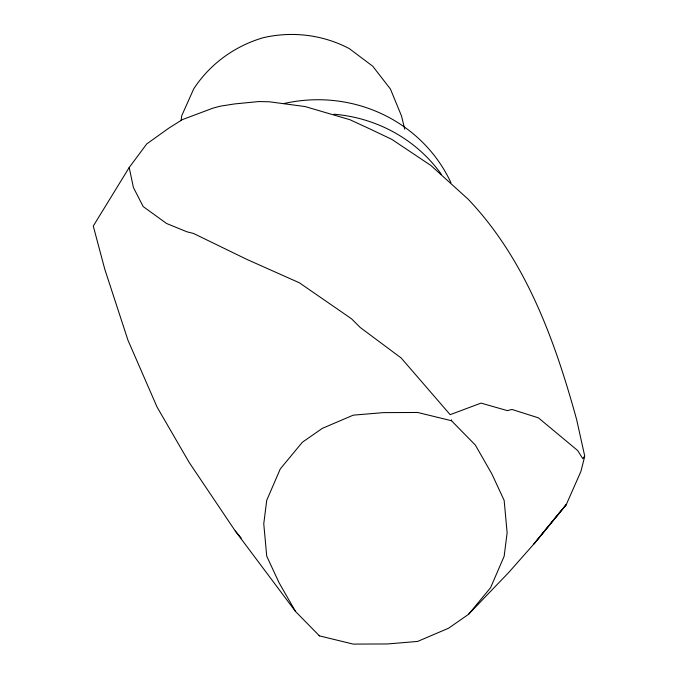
<?xml version="1.0" encoding="UTF-8"?>
<svg xmlns="http://www.w3.org/2000/svg" width="678" height="678" viewBox="0 0 678 678"><rect width="100%" height="100%" fill="white"/><g stroke="black" fill="none" stroke-linecap="round" stroke-linejoin="round"><path stroke-width="1.02" d="M181.034 120.616L181.814 115.531L193.764 88.784C210.087 63.859 234.91 45.884 263.496 37.637C292.523 31.019 322.957 34.731 349.331 48.63L372.764 66.232L390.426 89.038L401.478 115.896L404.741 129.176M584.631 456.701L580.919 471.413L566.283 504.576L533.967 543.917L508.644 572.563L468.532 614.327L448.599 628.201L417.648 641.422L387.545 643.956L353.204 644.1L319.431 635.871L295.549 611.522L235.258 530.984L189.187 462.472L157.093 407.114L127.956 340.203L104.759 269.149L93.276 226.054L129.201 167.508L146.745 143.914L168.907 128.091L182.424 119.591L213.078 108.107L220.257 106.175L234.605 103.929L258.894 101.547L269.395 101.793L304.981 106.539L349.89 119.701L371.01 129.456L391.765 139.337L430.852 165.449L467.99 199.061C525.73 259.606 554.909 340.483 576.664 419.707L584.724 456.048L582.817 458.675L577.622 450.489L538.4 417.843L512 409.453L507.39 410.631L481.033 403.105L450.158 414.673L401.181 357.992L360.154 327.432L351.501 318.77L299.422 282.819L246.809 259.369L193.467 233.435L186.916 231.8L166.602 223.503L143.168 206.561L133.413 187.509L129.201 167.508M468.532 614.327L490.584 587.699L504.152 556.274L507.127 532.823L504.161 500.432L491.872 473.947L475.337 445.056L451.455 420.716L417.682 412.478L383.341 412.622L353.238 415.156L322.279 428.386L302.354 442.251L280.302 468.888L266.734 500.305L263.759 523.755L266.725 556.146L279.014 582.639L295.549 611.522M235.258 530.984L241.207 538.052M319.143 635.337L319.431 635.871M451.387 419.801L451.455 420.716M283.565 103.632A148.626 143.363 -13.8 0 1 450.929 182.687M333.949 114.218A148.626 143.363 -13.8 0 1 441.242 174.161M556.909 515.831L533.967 543.917L566.283 504.576L556.909 515.831"/></g></svg>
